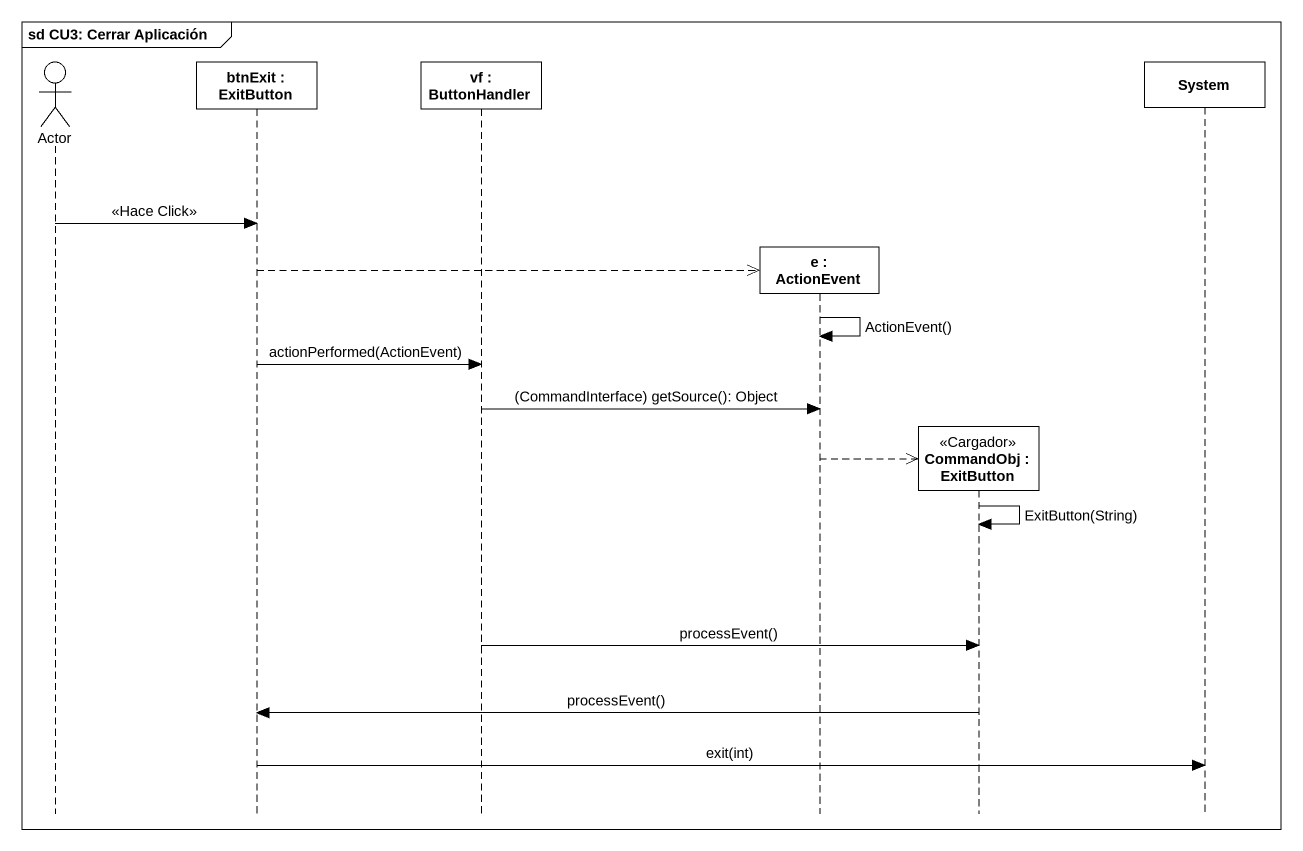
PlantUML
@startuml
mainframe sd CU3: Cerrar Aplicación
hide footbox
actor "Actor" as Actor_
participant "btnExit : ExitButton" as btnExit
participant "vf : ButtonHandler" as vf
participant "e : ActionEvent" as e
participant "CommandObj : ExitButton" as CommandObj <<Cargador>>
participant System

Actor_ -> btnExit : <<Hace Click>>
btnExit -->> e **
e -> e : ActionEvent()
btnExit -> vf : actionPerformed(ActionEvent)
vf -> e : (CommandInterface) getSource(): Object
e -->> CommandObj **
CommandObj -> CommandObj : ExitButton(String)
vf -> CommandObj : processEvent()
CommandObj -> btnExit : processEvent()
btnExit -> System : exit(int)
@enduml
